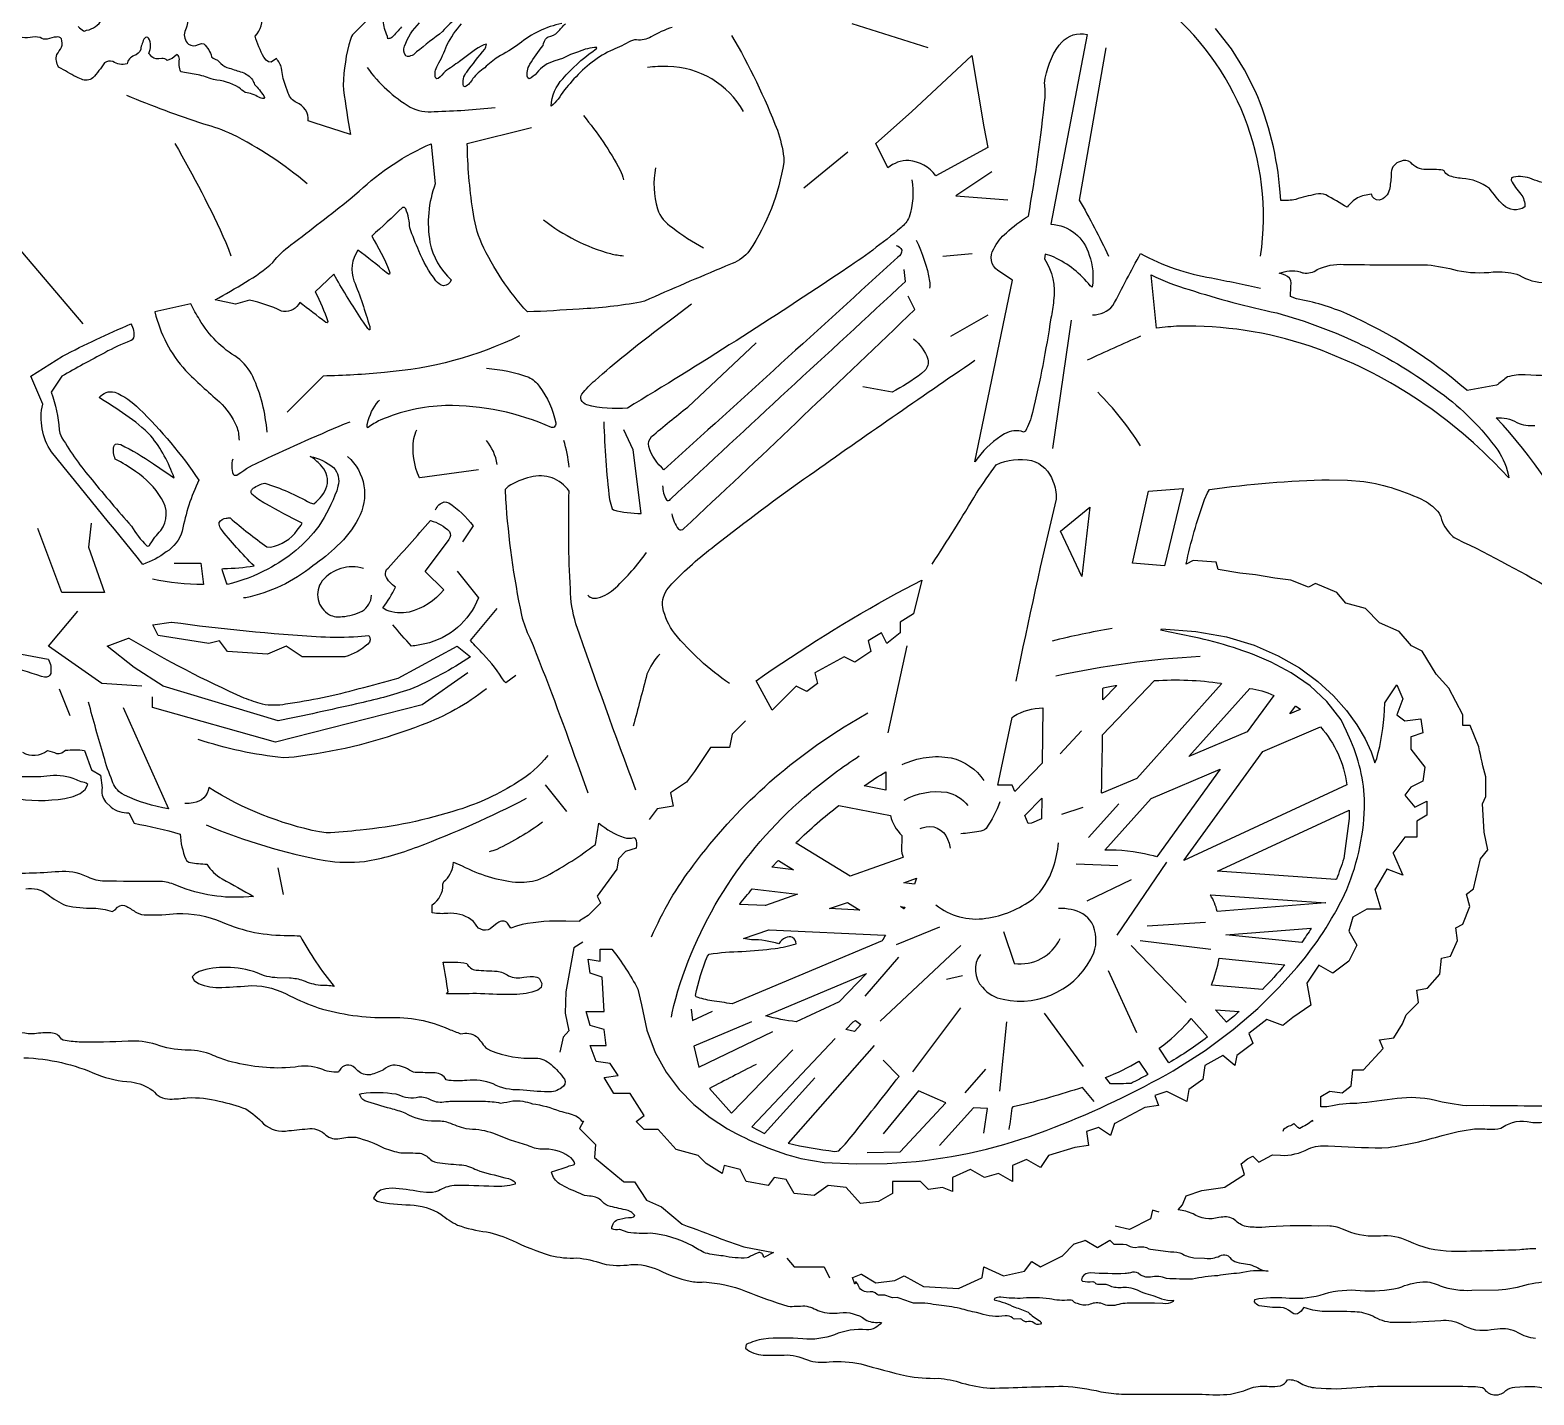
# Model space of a CAD drawing. Extents: x 1.1 to 38.4, y 1.6 to 45.1.
# Drawn here: x 13.57 to 27.7, y 25.58 to 38.4 of the extents above; entities that cross this region are included whole.
import ezdxf

# ---------------------------------------------------------------- set-up
doc = ezdxf.new("R2010")
doc.units = 0
doc.linetypes.add('0', pattern=[0])
doc.layers.add('1', color=7, linetype='0')

msp = doc.modelspace()

# ---------------------------------------------------------------- linework, layer by layer
at = {"layer": '1'}
for p, q in [((21.294113, 38.464428), (22.009232, 38.238598)), ((20.842461, 36.921276), (21.256477, 37.260021)), ((22.150581, 36.279064), (22.426559, 36.30415)), ((22.225845, 35.526394), (22.577095, 35.727093)), ((23.354866, 35.676907), (23.179245, 34.472637)), ((21.635345, 31.802013), (21.815598, 32.617916)), ((13.846016, 32.214596), (13.946373, 31.963696)), ((23.252525, 31.601955), (23.452591, 31.818707)), ((18.412277, 31.311382), (18.612984, 31.060482)), ((23.269203, 31.035122), (23.469269, 31.101788)), ((23.802704, 31.135159), (23.519279, 30.818386)), ((15.953522, 30.282711), (15.903343, 30.533596)), ((23.794357, 30.551617), (23.402573, 30.568295)), ((24.252846, 30.584988), (23.786034, 29.901394)), ((23.919403, 30.418255), (23.502602, 30.218166)), ((22.118835, 29.976452), (21.710365, 29.809734)), ((24.619621, 30.018124), (24.069443, 29.984768)), ((24.002769, 29.851391), (24.669647, 29.768047)), ((21.41861, 29.32626), (21.735367, 29.693035)), ((21.560318, 29.092861), (22.318893, 29.801418)), ((24.436249, 29.267864), (23.919403, 29.801388)), ((23.702667, 29.567989), (23.969421, 28.984463)), ((22.335564, 29.517971), (22.185524, 29.484646)), ((21.868759, 28.617687), (22.318893, 29.217861)), ((23.102478, 29.167858), (23.469269, 28.66769)), ((22.685677, 28.434292), (22.752357, 29.084499)), ((22.360573, 28.417629), (22.552299, 28.642696))]:
    msp.add_line(p, q, dxfattribs=at)
for points in [[(25.136215, 36.279064, 0.266184), (24.202297, 38.642437, 0.051248), (23.665291, 38.99136)], [(16.91732, 38.671246), (16.602959, 38.35667), (16.592949, 38.342648), (16.582085, 38.315258, 0.062466), (16.514427, 37.884594), (16.516548, 37.841625, 0.009973), (16.583725, 37.420467), (16.241951, 37.529766), (16.18663, 37.549053, 0.330505), (16.075096, 37.72073, -0.200232), (15.998512, 37.810345), (15.968887, 37.891338, -0.060538), (15.935266, 38.043442, 0.11976), (15.886375, 38.13409), (15.837578, 38.101757), (15.813095, 38.103313), (15.789948, 38.119564), (15.768387, 38.146969, -0.052741), (15.687225, 38.344921, 0.229784), (15.751816, 38.555737)], [(15.048767, 38.521938, -0.173354), (15.025109, 38.390362, 0.269412), (15.059631, 38.268764, 0.253685), (15.15345, 38.266171), (15.181641, 38.276974), (15.204047, 38.271679, -0.159466), (15.278603, 38.151272), (15.291153, 38.13879, -0.160208), (15.366043, 38.086849, 0.163927), (15.442947, 38.045452, 0.00998), (15.565994, 38.006344, -0.15611), (15.662539, 37.933899, -0.018675), (15.681915, 37.89233, -0.029734), (15.768669, 37.784389), (15.774086, 37.769131), (15.768242, 37.760906, -0.229303), (15.722954, 37.771694, 0.080294), (15.59436, 37.817196, -0.059437), (15.534813, 37.862652, 0.105768), (15.29593, 37.936764), (15.272535, 37.943153, 0.074279), (15.13241, 37.984188, -0.005642), (14.988967, 38.010342, -0.152469), (14.975839, 38.13002, 0.195554), (14.954308, 38.172329), (14.944466, 38.167263, -0.144125), (14.859901, 38.116238, 0.244325), (14.810417, 38.136532), (14.781372, 38.132992, -0.288028), (14.70182, 38.169125), (14.694389, 38.176327), (14.686836, 38.183407, 0.246731), (14.686366, 38.326683, 0.430548), (14.649483, 38.327709, 0.107871), (14.612359, 38.221798, -0.233469), (14.548897, 38.161877, 0.252131), (14.4832, 38.084301, -0.195763), (14.34894, 38.106762, 0.265412), (14.271263, 38.09486, -0.049289), (14.161207, 37.953018, -0.279982), (14.054768, 37.941402), (14.024761, 37.952446, -0.012871), (13.865675, 38.040733), (13.8406, 38.05476, -0.21369), (13.82412, 38.172588, 0.026506), (13.867036, 38.241039, 0.178015), (13.866341, 38.320126, 0.333327), (13.820474, 38.336651, 0.100431), (13.7341, 38.316143, -0.17966), (13.665977, 38.331417, 0.134399), (13.573013, 38.3325, -0.13145), (13.475141, 38.338638, -0.445271)], [(14.022714, 38.43446, 0.001182), (14.073792, 38.394985), (14.084671, 38.393032), (14.10392, 38.400127, 0.226249), (14.246445, 38.500896, -0.041346)], [(17.062485, 38.433544, -0.038097), (16.971003, 38.332233, -0.148149), (16.934967, 38.321239), (16.930077, 38.34103), (16.922325, 38.364971, -0.097708), (16.891365, 38.507126, -0.328745)], [(17.596802, 38.520519, 0.064653), (17.447403, 38.389111), (17.418449, 38.364426, 0.018721), (17.175308, 38.171246, -0.118404), (17.118477, 38.153713), (17.102547, 38.161037, -0.257968), (17.090622, 38.250164, -0.115644), (17.231535, 38.468761, 0.011783)], [(18.568275, 38.464336, 0.122546), (18.16864, 38.272442, -0.032249), (17.967049, 38.148754, 0.034562), (17.844322, 38.048306, 0.067846), (17.7314, 37.946636, -0.155826), (17.65947, 37.868694), (17.646294, 37.876507, -0.254741), (17.676292, 38.007015, -0.015645), (17.844606, 38.223164, 0.082906), (17.862839, 38.270473), (17.837486, 38.263271), (17.810921, 38.251675, 0.037776), (17.608582, 38.107128, -0.005673), (17.472099, 38.014217, -0.062892), (17.406464, 37.94714), (17.395203, 37.942867), (17.384275, 37.949123, -0.236207), (17.402016, 38.069851, 0.031272), (17.488937, 38.260113, -0.063882), (17.626747, 38.46233, 0.197917)], [(19.607224, 38.427044, 0.067365), (19.407417, 38.33749, -0.166999), (19.272171, 38.310345, 0.166316), (19.196304, 38.28767, -0.028518), (19.025345, 38.208233, 0.09891), (18.664597, 37.920971, 0.052539), (18.535042, 37.754238, -0.054309), (18.470121, 37.688686, -0.1889), (18.578491, 37.944897, -0.064527), (18.863487, 38.20335), (18.895584, 38.228725), (18.899406, 38.239834, 0.109636), (18.727036, 38.196484, 0.087575), (18.576797, 38.134396), (18.504715, 38.112362, 0.168179), (18.334099, 37.999493, -0.097337), (18.261894, 37.943157), (18.248291, 37.952572, -0.207012), (18.269157, 38.080746, -0.030809), (18.393036, 38.255901, -0.155486), (18.431007, 38.332546), (18.441147, 38.338497, 0.159425), (18.531799, 38.384686, -0.025161), (18.603531, 38.462475)], [(20.164986, 38.351498, -0.03997), (20.594501, 37.462231, -0.052974), (20.655365, 37.204937), (20.655449, 37.158962, -0.106633), (20.33289, 36.330769, -0.155787), (20.169342, 36.210918), (20.107292, 36.183163, 0.005177), (19.345137, 35.856121), (19.309799, 35.846752, -0.033527), (18.733505, 35.781578, -0.007354), (18.245583, 35.754513, -0.075011), (17.816469, 36.395721, -0.071562), (17.733009, 36.712246, -0.035568), (17.68119, 37.335354), (18.283096, 37.485851)], [(27.855461, 36.95927, -0.075151), (27.664909, 37.010632, 0.160128), (27.492477, 37.014339), (27.489578, 36.992229, 0.067799), (27.583076, 36.86237, -0.169775), (27.618645, 36.741283, -0.356542), (27.41658, 36.75935, -0.042591), (27.287567, 36.914074, 0.152111), (27.02887, 37.008205, -0.071448), (26.902008, 37.035793, -0.14729), (26.859627, 37.079113), (26.849442, 37.086636, 0.04545), (26.690308, 37.091442, -0.208447), (26.546356, 37.157009, 0.298077), (26.450249, 37.168301, 0.337129), (26.364479, 37.065014), (26.363529, 37.033413, -0.01505), (26.347313, 36.905666, -0.290509), (26.24962, 36.804703, -0.36361), (26.177223, 36.859539, 0.080676), (26.04628, 36.827785, 0.077091), (25.949783, 36.737576, 0.00948), (25.750454, 36.854382, 0.137072), (25.654747, 36.860394, 0.017243), (25.466698, 36.811962, -0.063466), (25.32605, 36.801357), (25.318687, 36.879147, 0.085165), (25.084526, 37.831768), (24.984291, 38.030193), (24.861076, 38.225597), (24.712669, 38.415554)], [(12.792267, 38.210949, 0.042577), (12.532613, 37.605671, 0.041394), (12.512756, 37.500149), (12.753212, 37.185726), (14.067673, 35.641582)], [(23.68103, 38.236019), (23.430138, 36.805935, -0.025818), (23.706116, 36.279064)], [(16.739952, 38.050411, 0.100927), (17.144827, 37.677898, 0.142022), (17.370178, 37.637066, 0.017327), (17.944359, 37.674023)], [(20.277893, 37.636379, 0.267603), (19.566669, 38.05883, 0.044068), (19.374588, 38.050411)], [(16.175385, 36.958904, 0.05924), (15.472882, 37.422478, 0.042759), (15.204613, 37.518642, -0.018362), (14.481682, 37.786938)], [(18.772385, 37.598751, -0.050539), (19.117958, 37.086021, -0.042292), (19.148773, 36.996563)], [(14.933334, 37.335293, -0.026286), (15.411916, 36.408222), (15.436923, 36.345142), (15.460258, 36.281429)], [(19.449867, 37.109463, 0.116978), (19.46686, 36.722191, 0.169187), (19.608994, 36.546444, 0.040144), (19.90152, 36.356716)], [(21.858688, 36.996563, -0.120263), (21.832289, 36.644917, -0.127181), (21.757141, 36.547146, -0.0304), (21.211823, 36.141521, -0.01172), (19.186401, 34.851208, -0.08844), (18.80578, 34.881161, -0.166295), (18.749773, 34.928951, -0.2438), (18.758537, 34.981762, -0.052961), (18.881248, 35.111584, -0.020173), (19.468994, 35.588299), (19.628273, 35.709743), (19.788612, 35.829784)], [(18.396011, 36.620159, 0.098348), (19.028109, 36.301926, 0.030978), (19.148773, 36.281429)], [(21.711517, 36.379421, -0.261011), (21.764185, 36.335415, -0.252734), (21.726185, 36.2691, -0.001345), (19.528694, 34.271969, -0.135479), (19.385349, 34.490894, -0.23306), (19.412903, 34.582821, -0.013534), (19.754074, 34.861141), (20.394333, 35.46365)], [(21.899689, 36.429592, -0.067037), (22.026018, 36.044319, -0.058489), (22.025131, 35.977993)], [(23.555588, 35.727093, 0.225917), (23.748472, 35.813778, -0.003887), (24.00795, 36.303707, 0.086647), (24.675076, 36.074696, -0.002084), (25.136217, 35.977993)], [(28.431452, 35.130028, -0.009087), (27.623489, 35.164898, 0.080039), (27.455681, 35.143581), (27.443329, 35.137035, -0.045487), (27.351946, 35.06625, -0.009198), (27.076485, 35.017315), (27.073174, 35.019527, 0.073292), (25.946779, 35.737453, 0.052516), (25.473282, 35.878551), (25.418106, 35.899944, -0.028246), (25.423965, 36.023251, 0.311866), (25.365479, 36.0993), (25.340805, 36.109203), (25.310356, 36.118267, -0.147625), (25.50901, 36.1315, 0.145436), (25.537891, 36.120659, 0.176571), (25.668465, 36.152218, -0.128162), (25.91552, 36.201061, 0.004425), (26.703445, 36.197384, -0.037715), (26.982689, 36.144756, 0.080845), (27.32303, 36.130405, -0.076147), (27.542686, 36.110134), (27.565781, 36.100994, 0.142395), (27.816467, 36.030041, 0.020919)], [(19.516205, 34.12138, 0.120825), (19.551657, 33.989254, 0.460312), (19.59141, 33.995888, -0.001012), (21.799356, 36.040741), (21.786789, 36.153606)], [(19.604012, 33.857937, 0.131447), (19.665697, 33.715015, 0.367058), (19.716911, 33.719952), (19.785538, 33.783321, 0.0024), (21.887138, 35.777264), (21.824417, 35.902721)], [(15.799003, 34.625378, 0.087412), (15.665825, 35.148273, 0.108462), (15.522705, 35.324657, -0.128221), (15.164392, 35.683735, -0.030228), (15.083946, 35.829662), (14.745186, 35.754406, 0.123295), (15.031883, 35.204662, 0.016574), (15.351449, 34.91037, -0.094819), (15.512139, 34.681461, -0.088718), (15.535537, 34.550106)], [(18.170189, 35.528683, -0.093244), (16.903114, 35.18618, -0.021522), (16.325928, 35.152294), (15.987198, 34.813564)], [(21.874596, 35.501293, -0.144916), (22.010063, 35.309971, -0.237881), (21.981216, 35.20306), (21.949867, 35.175137, -0.032141), (21.673882, 34.999508), (21.397903, 35.049694)], [(17.860306, 35.225307, -0.072104), (18.258123, 35.14135, -0.132519), (18.35701, 35.056164, -0.11415), (18.512634, 34.712132, -0.171958), (18.498398, 34.671688), (18.48703, 34.667965), (18.471687, 34.67001, 0.106578), (17.477404, 34.874477, 0.093725), (16.862556, 34.737747, 0.053541), (16.748802, 34.667522), (16.744507, 34.666943, -0.193899), (16.743843, 34.707195, -0.124123), (16.846123, 34.915874), (16.856735, 34.924236)], [(20.143433, 32.264782, -0.070729), (19.62863, 32.736141, -0.105138), (19.517538, 32.976475, -0.219608), (19.572746, 33.164272), (19.603516, 33.200665, -0.038798), (20.004305, 33.556698, -0.013596), (20.898172, 34.222603, -0.004496), (22.451647, 35.300579)], [(15.476822, 34.372265, 0.164814), (15.480821, 34.229286, 0.388879), (15.526161, 34.229214, -0.054273), (15.749926, 34.355846, -0.014442), (16.58075, 34.723522)], [(17.785034, 34.271908), (17.234566, 34.19685), (17.232742, 34.197338, -0.151621), (17.178743, 34.564713, -0.059858), (17.207985, 34.648251)], [(18.964233, 34.723522, 0.024372), (19.017996, 33.993732, 0.048858), (19.043343, 33.904278), (19.055138, 33.894405, 0.05403), (19.315262, 33.859722), (19.240273, 34.459637), (19.152405, 34.648251)], [(28.187271, 33.519695, 0.081431), (27.350433, 34.758358, -0.161943), (27.545296, 34.716457, 0.133838), (27.714272, 34.688457, -0.087943)], [(16.555656, 34.397366, -0.355498), (16.654366, 33.810406, -0.090575), (16.458942, 33.557018, -0.044331), (16.2295, 33.368694, -0.122199), (15.598419, 33.07037), (15.577179, 33.067638)], [(22.049316, 33.385189, 0.009281), (22.467117, 34.051327, -0.0164), (22.652328, 34.319485, -0.156328), (22.983217, 34.358143, -0.248155), (23.184498, 34.164513, -0.113526), (23.213324, 33.996685, 0.007171), (22.835724, 32.285534)], [(19.265305, 31.261189, -0.006076), (18.701923, 32.824738, -0.068824), (18.649376, 33.153713, -0.01976), (18.637794, 34.071667, 0.321928), (18.274363, 34.201805, 0.087816), (18.064842, 34.114361), (18.036003, 34.087719), (18.040375, 33.994469, 0.034536), (18.190226, 32.905254, 0.058466), (18.269386, 32.693554, -0.010921), (18.715569, 31.508038), (18.813705, 31.236111)], [(28.25396, 28.296505, -0.006382), (27.229477, 28.298779), (27.071564, 28.297924, -0.047071), (26.766602, 28.350826, 0.088133), (26.419205, 28.364269, -0.007552), (26.038818, 28.319485, 0.065142), (25.778704, 28.290226, -0.045951), (25.701218, 28.287899, -0.023357), (25.703346, 28.384258), (25.786728, 28.434246), (25.903519, 28.41769), (25.985924, 28.483624), (25.986801, 28.484783), (26.003326, 28.633358), (26.004013, 28.634335), (26.103073, 28.634335), (26.286507, 28.834011), (26.28643, 28.835461), (26.25354, 28.917706), (26.386879, 28.934429), (26.470253, 29.067806), (26.503716, 29.151302), (26.620247, 29.268154), (26.603745, 29.383694), (26.604134, 29.38464), (26.703201, 29.40118), (26.820091, 29.534298), (26.837013, 29.684521), (26.920395, 29.701336), (26.987083, 29.851406), (26.970474, 29.968121), (27.037239, 30.001827), (27.103645, 30.168652), (27.070625, 30.284252), (27.070923, 30.285229), (27.136932, 30.334728), (27.203728, 30.617931), (27.2705, 30.701656), (27.23716, 30.868374), (27.22052, 31.135174), (27.253838, 31.202145), (27.253647, 31.385967, -0.020874), (27.187202, 31.668331), (27.103928, 31.868359), (27.037125, 31.868679), (27.037094, 31.968716), (26.903687, 32.218853), (26.786842, 32.352474), (26.65332, 32.569088), (26.554298, 32.618587), (26.437378, 32.751781), (26.253891, 32.835506), (26.120224, 32.96896), (25.936752, 33.01907), (25.853355, 33.119122), (25.653259, 33.202419), (25.586189, 33.169277), (25.419197, 33.235897), (25.270584, 33.252392), (25.086929, 33.285717), (24.941483, 33.301937), (24.736382, 33.335842), (24.719681, 33.402493), (24.502914, 33.41917), (24.437088, 33.386272), (24.436493, 33.386929, -0.03364), (24.608345, 33.991955), (24.636459, 34.055599), (24.657288, 34.086712, -0.028757), (25.78035, 34.177929), (25.952324, 34.17474), (26.105934, 34.162365, -0.07531), (26.676212, 33.981205, -0.096829), (26.81337, 33.86401), (26.828934, 33.829754, 0.133311), (26.931641, 33.653431, 0.055171), (26.980774, 33.622478, -0.021321), (27.923378, 33.116985)], [(17.383606, 33.89558, -0.234011), (17.463226, 33.969158), (17.484383, 33.968868), (17.508018, 33.961544, -0.083019), (17.734856, 33.745037), (17.634506, 33.594509)], [(18.813705, 33.092709, 0.292862), (18.908791, 33.068951, 0.123289), (19.074074, 33.164242, 0.050281), (19.365662, 33.494152)], [(14.92485, 33.393795), (15.173737, 33.393795), (15.175804, 33.393383), (15.20079, 33.193493), (15.198601, 33.193096, -0.054468), (14.724144, 33.243252)], [(16.7062, 33.343609, 0.302572), (16.316994, 33.22739, 0.455013), (16.385353, 32.910229, 0.154401), (16.505478, 32.891994, 0.09399), (16.692986, 32.943539, 0.233384), (16.781471, 33.092709)], [(17.584328, 33.318508), (17.785034, 33.067638, -0.252198), (17.282215, 32.636856, -0.038091), (17.157806, 32.616009, -0.031543), (16.982178, 32.816738)], [(18.136284, 32.340038), (18.043274, 32.27029), (18.026779, 32.284664, 0.057839), (17.831619, 32.536976, 0.0085), (17.710243, 32.666744), (17.960663, 32.967266)], [(19.491112, 32.540752, 0.10705), (19.368757, 32.351177, -0.001735), (19.240227, 31.863338)], [(14.448158, 32.038967), (14.874336, 31.086346), (14.873329, 31.085827, -0.066927), (14.459071, 31.213886), (14.438123, 31.226868, -0.189294), (14.344543, 31.348822, -0.03328), (14.265244, 31.579723, -0.009346), (14.121995, 32.089138)], [(17.860306, 32.214596, -0.080732), (17.248636, 31.873058, -0.057689), (16.196632, 31.593578), (16.053001, 31.572155), (15.952728, 31.565075, -0.051139), (15.150658, 31.737896)], [(19.412224, 29.883022, -0.062485), (19.806713, 30.557123, -0.0984), (21.276213, 31.888113), (21.360718, 31.938858), (21.446075, 31.988155)], [(13.500404, 31.617962, 0.310667), (13.735474, 31.63522, -0.030669), (13.821297, 31.607357, 0.16853), (13.869667, 31.61314), (13.905426, 31.636639, -0.077539), (14.083244, 31.634426), (14.1493, 31.452816), (14.150253, 31.451534), (14.232758, 31.40202), (14.249634, 31.285305, 0.22325), (14.281876, 31.152966), (14.33271, 31.102077, 0.173115), (14.500488, 31.050304), (14.550079, 30.951687, -0.018921), (14.98333, 30.850033, 0.083186), (15.034621, 30.61364, 0.219387), (15.078728, 30.58218, 0.044711), (15.233154, 30.568264, 0.129846), (15.377632, 30.429256, -0.005473), (15.673172, 30.262691), (15.657402, 30.262829), (15.626709, 30.261639), (15.579152, 30.257351, -0.117737), (14.919655, 30.378933, 0.091555), (14.781546, 30.404264, -0.002554), (14.251968, 30.406857, -0.088871), (14.101357, 30.452251, 0.125794), (13.840866, 30.496319, -0.031494), (13.288206, 30.483162, -0.062027)], [(18.437363, 31.587353, -0.093114), (18.154007, 31.337698, -0.069052), (17.591383, 31.076406, -0.054301), (16.674812, 30.886522, -0.013291), (16.35495, 30.859768), (16.29129, 30.869625, -0.089435), (15.251022, 31.286282, -0.356575), (15.105821, 31.143673, -0.056296), (15.025215, 31.135754)], [(19.60041, 29.130276), (19.607437, 29.169811), (19.622391, 29.238003), (19.639099, 29.305782, -0.151205), (20.907339, 31.244421, -0.032135), (21.364906, 31.583279)], [(21.768723, 31.501919, -0.159891), (22.227398, 31.565071, -0.1911), (22.535629, 31.351879)], [(13.405754, 31.188824, 0.084535), (13.898582, 31.184277), (13.977753, 31.203823), (14.043427, 31.231701), (14.090874, 31.268871), (14.115334, 31.316296), (14.099464, 31.329327, -0.07036), (13.977798, 31.371716, 0.120342), (13.729424, 31.39259, -0.018846), (13.617691, 31.386639), (12.833694, 31.386745, -0.079359)], [(21.785385, 31.168484, -0.165074), (22.186523, 31.242325, -0.173761), (22.38559, 31.118481)], [(15.225929, 30.93504, 0.051504), (16.344677, 30.600443, 0.063657), (16.714912, 30.592175, 0.051014), (17.215355, 30.730984, 0.030215), (18.236649, 31.18594)], [(22.685677, 31.151821, -0.057602), (22.557419, 30.902447, -0.191672), (22.48938, 30.874371, -0.015663), (22.318893, 30.851711)], [(18.387184, 30.960125, -0.047029), (17.957644, 30.706026, -0.040938), (17.885399, 30.684139)], [(21.935432, 30.901745), (21.956993, 30.908993, -0.413372), (22.194275, 30.803249), (22.208221, 30.764477), (22.218864, 30.718349)], [(22.08548, 30.184856, 0.209854), (22.553322, 30.058468, 0.125518), (22.998947, 30.240826, 0.130758), (23.186834, 30.533289, 0.069418), (23.235855, 30.768353)], [(13.530716, 30.335918, -0.212634), (13.737602, 30.282879, 0.065433), (13.910156, 30.17915, 0.054172), (14.168152, 30.153713, -0.071444), (14.343292, 30.122738), (14.373032, 30.137157), (14.394897, 30.163143, -0.362139), (14.480759, 30.169842, -0.017352), (14.571091, 30.112103, 0.135153), (14.67158, 30.09185, 0.041003), (14.951592, 30.102953, -0.11086), (15.376213, 30.023098, 0.109247), (16.001722, 29.898382, -0.006126), (16.109612, 29.893536, 0.044305), (16.429138, 29.417095, 0.067324), (16.299896, 29.427197, -0.077976), (16.141472, 29.471798, 0.070424), (16.010223, 29.495953), (15.895638, 29.499172, -0.09549), (15.705162, 29.545254, 0.095191), (15.418323, 29.59721, 0.095121), (15.161797, 29.557461), (15.123909, 29.53587), (15.094131, 29.508327), (15.114143, 29.473965), (15.154533, 29.447155, 0.113775), (15.375496, 29.409679, 0.01074), (15.656097, 29.425976, -0.132005), (16.013615, 29.328543, 0.02212), (16.280998, 29.216763, 0.07437), (16.938438, 29.125332, -0.120632), (17.506861, 29.017447, 0.000605), (17.618385, 28.973431, -0.20858), (17.76841, 28.948528, -0.00126), (17.852242, 28.845242), (17.870308, 28.83276), (17.897957, 28.81773, 0.107358), (18.32234, 28.744768, -0.185488), (18.467529, 28.685543, -0.068977), (18.593552, 28.5469, -0.392059), (18.567558, 28.46699, -0.180554), (18.438721, 28.428005, -0.02193), (18.172745, 28.447613, -0.138638), (17.924446, 28.501965, 0.131009), (17.677116, 28.535351, -0.041953), (17.50808, 28.535748), (17.482071, 28.54237, 0.28276), (17.379715, 28.605465, 0.008252), (17.190588, 28.609238, -0.120653), (17.137917, 28.63316, 0.138448), (16.98148, 28.678654, 0.167445), (16.894226, 28.635937, -0.062957), (16.770506, 28.589432), (16.753267, 28.588461, -0.225744), (16.640368, 28.637253), (16.625755, 28.651659, 0.520623), (16.47987, 28.630011), (16.474255, 28.621714), (16.469025, 28.613171, -0.137819), (16.303755, 28.64571, 0.131321), (16.062477, 28.661175), (16.017662, 28.656319), (15.972689, 28.653265, -0.085118), (15.403661, 28.727894, -0.028552), (15.256981, 28.786221, 0.08717), (15.029243, 28.820522, -0.081602), (14.757408, 28.873058, 0.089442), (14.49337, 28.90353, -0.013757), (14.033, 28.89543, -0.030806), (13.88369, 28.913692), (13.866959, 28.924191, 0.265564), (13.768692, 28.981319, 0.059962), (13.614098, 28.972637, -0.119863), (13.376784, 29.022377, 0.109454)], [(22.502289, 29.718044, 0.367149), (22.521864, 29.410179, 0.182966), (22.716608, 29.298397, 0.360238), (23.56929, 29.734722, 0.206403), (23.549091, 30.016457, 0.216254), (23.356329, 30.139618, 0.056109), (23.235855, 30.151485)], [(22.719009, 29.934765), (22.818741, 29.635586), (22.819962, 29.634533, 0.327956), (23.252525, 29.868069)], [(21.505486, 28.86282), (20.695541, 27.946667, 0.02909), (21.132963, 27.869339), (21.152666, 27.870659), (21.172104, 27.874142, 0.027375), (21.324373, 28.050243, 0.004109), (21.738297, 28.572659), (21.590256, 28.727184)], [(13.514283, 28.748989, -0.094726), (14.20372, 28.59045, 0.077015), (14.521983, 28.521339, -0.111526), (14.725372, 28.441631, 0.231546), (14.885712, 28.35964, 0.028677), (15.04946, 28.37298, -0.075686), (15.349923, 28.340727, -0.032068), (15.599075, 28.268185, -0.067873), (15.765247, 28.128958, 0.231628), (16.002974, 28.063587, 0.000545), (16.202656, 28.084068, -0.22212), (16.351221, 28.020525, 0.21522), (16.483154, 27.990353, -0.063024), (16.634109, 28.002102, -0.051343), (16.901148, 27.899967, 0.055197), (17.056023, 27.856045, -0.018218), (17.238413, 27.851208, -0.163637), (17.330513, 27.795986, 0.164963), (17.422592, 27.759838, 0.01227), (17.629646, 27.741756, -0.09316), (17.769257, 27.694576), (17.798866, 27.682018, 0.00482), (18.067743, 27.613544, -0.095739), (18.131218, 27.576473), (18.131767, 27.559795, -0.078279), (17.928749, 27.539333, 0.011879), (17.556662, 27.548056, 0.110871), (17.408798, 27.497982, -0.134063), (17.297356, 27.48315), (17.237495, 27.489742, 0.032191), (16.975021, 27.52261), (16.916626, 27.518322), (16.86631, 27.503353), (16.82666, 27.474911), (16.800278, 27.430126), (16.833214, 27.400173, 0.056597), (17.143663, 27.367628, -0.119792), (17.433022, 27.278225, 0.045818), (17.589561, 27.17651, 0.055451), (17.860338, 27.112785, -0.062895), (18.104401, 27.031414, 0.033502), (18.459148, 26.892149, 0.075987), (18.709831, 26.867687, -0.0624), (18.952713, 26.814434, 0.097094), (19.216509, 26.805994, -0.122919), (19.47879, 26.754665, 0.05595), (19.773924, 26.6488, 0.054958), (19.903656, 26.642056, -0.07673), (20.294914, 26.556225, 0.01465), (20.694382, 26.413296, 0.02354), (20.853195, 26.418087, -0.080728), (20.99231, 26.36665, 0.110443), (21.180252, 26.352306, -0.196334), (21.420408, 26.28928, 0.163964), (21.551552, 26.264019), (21.573784, 26.262615, -0.262395), (21.43335, 26.193768, 0.127011), (21.130928, 26.14526, -0.106235), (20.834251, 26.106625, 0.049183), (20.46422, 26.105921, 0.075463), (20.302673, 26.053738), (20.296356, 26.018764, 0.177175), (20.462746, 25.955959, 0.026357), (20.687239, 25.956743, -0.070891), (20.797905, 25.937908), (20.87674, 25.909496, 0.118773), (21.082582, 25.893415, -0.057002), (21.378641, 25.872663, 0.008613), (21.807217, 25.759594, 0.048721), (22.105398, 25.737091, -0.065705), (22.329042, 25.692492, 0.044939), (22.595901, 25.643299, -0.002542), (23.281792, 25.663601, -0.045084), (23.634804, 25.611416, 0.038912), (23.828953, 25.588789, -0.002258), (24.586662, 25.587551, 0.038977), (24.852142, 25.587933, 0.044073), (25.049911, 25.646465, -0.112565), (25.21772, 25.661325, 0.060155), (25.32184, 25.665356, 0.201703), (25.388275, 25.72398, -0.183299), (25.515823, 25.688396, 0.105639), (25.656578, 25.647579, 0.050818), (26.040314, 25.651531, -0.025826), (26.351933, 25.663544, -0.002356), (27.133865, 25.661224, -0.02605), (27.220612, 25.649471), (27.235474, 25.641521), (27.244019, 25.628071, 0.444801), (27.442085, 25.62254, -0.162448), (27.524851, 25.652605, -0.115251), (27.899437, 25.621716, 0.088234)], [(20.394331, 28.685345, 0.00673), (19.956648, 28.459332), (20.163956, 28.227337), (20.166901, 28.229839), (20.740692, 28.823681)], [(23.573372, 28.336407), (23.463394, 28.469692), (23.461647, 28.470318, -0.020746), (22.840477, 28.292675), (22.806389, 28.287563), (22.79734, 28.276287, -0.020566), (22.769455, 28.074856)], [(27.723717, 26.952877, 0.035354), (27.571686, 26.943615, -0.005359), (27.000763, 26.928036), (26.930679, 26.929852, -0.112135), (26.526924, 27.0247, 0.125918), (26.26133, 27.07394), (26.230896, 27.07391, -0.135472), (25.906761, 27.139065, 0.097086), (25.768242, 27.168301), (25.681198, 27.167843, 0.02676), (25.148767, 27.155174, -0.035712), (24.999603, 27.162273, -0.141908), (24.892128, 27.226864, 0.206064), (24.765228, 27.249371), (24.743477, 27.246624, -0.201855), (24.50087, 27.281151, 0.08065), (24.36187, 27.319363), (24.402931, 27.36729), (24.436447, 27.450695), (24.584717, 27.500103), (24.801506, 27.533733), (24.804008, 27.534603), (24.985649, 27.650173), (24.98616, 27.651516), (24.953178, 27.750515), (25.012711, 27.800411, -0.027625), (25.06353, 27.82333), (25.119812, 27.767376), (25.241341, 27.834881), (25.24691, 27.835796), (25.32357, 27.83218, 0.140237), (25.585346, 27.893393, -0.116599), (25.769753, 27.920483, 0.014093), (26.275169, 27.902752), (26.336449, 27.90649, 0.041603), (26.84182, 28.019341, -0.028414), (27.145638, 28.080578, 0.002433), (27.33847, 28.078396), (27.366333, 28.081783), (27.393906, 28.087017), (27.409843, 28.095501, -0.217539), (27.675789, 28.143887, 0.137477), (27.820412, 28.154842, 0.142208)], [(25.626953, 28.149334), (25.62825, 28.158978), (25.625999, 28.158337, -0.030649), (25.505243, 28.084017), (25.50238, 28.082561, -0.097734), (25.449303, 28.131161, -0.160717), (25.402706, 28.104721, 0.088915), (25.352432, 28.073681), (25.344711, 28.055248)], [(27.71792, 26.11031, -0.109829), (27.556198, 26.165325, 0.162764), (27.36097, 26.198757), (27.332237, 26.196148), (27.303596, 26.192654, -0.19427), (27.025223, 26.242702, 0.146184), (26.829559, 26.276958, -0.01887), (26.37957, 26.260494, -0.127084), (26.189201, 26.322018, 0.097445), (26.022125, 26.360989, 0.015016), (25.71603, 26.365065, -0.075549), (25.541679, 26.402691, -0.115723), (25.484283, 26.342175, -0.263322), (25.419586, 26.361965, 0.179536), (25.32312, 26.402477, -0.053908), (25.123304, 26.418507, -0.163776), (25.078911, 26.455578), (25.080742, 26.477139), (25.119881, 26.48695, -0.05938), (25.408073, 26.490429, 0.093315), (25.73732, 26.531048, -0.096483), (26.071411, 26.563274, 0.075725), (26.434311, 26.58688, -0.076335), (26.661669, 26.644289, -0.128722), (26.824471, 26.604671, 0.094496), (27.119774, 26.564251), (27.370102, 26.567562, 0.055164), (27.654037, 26.620953, -0.068251), (28.181099, 26.653652, 0.013562)]]:
    msp.add_lwpolyline(points, format="xyb", dxfattribs=at)
for points in [[(22.746712, 36.498302, -0.047385), (22.953438, 36.655407, 0.021354), (23.109907, 37.768444, 0.045211), (23.10614, 37.9044, -0.128291), (23.241547, 38.259197), (23.266647, 38.287151, -0.279672), (23.505157, 38.36018), (23.166, 36.579586, -0.316033), (23.526077, 36.289276, -0.12091), (23.553932, 35.988628), (23.535858, 35.999874, 0.111949), (23.194836, 36.270058, 0.041651), (23.11203, 36.296246), (23.104027, 36.254238, -0.18091), (23.190825, 35.859276, -0.034004), (23.165161, 35.697292, -0.020439), (22.993284, 34.810207, -0.052555), (22.926941, 34.633801), (22.90799, 34.626431, 0.225605), (22.730278, 34.607967, 0.104439), (22.48172, 34.386501), (22.451653, 34.347195), (22.802895, 36.053265), (22.666046, 36.144482, -0.402465), (22.628181, 36.346123, -0.100206)], [(21.519943, 37.335293), (21.854881, 37.632992), (22.423248, 38.163326), (22.534897, 37.493465), (22.573799, 37.297649), (22.084511, 37.034191, 0.215767), (21.828766, 37.176956, 0.171597), (21.632858, 37.109463)], [(15.597969, 36.034222, 0.049456), (15.854523, 36.219906, -0.074084), (16.023323, 36.383739, 0.00535), (16.57972, 36.81625), (16.664146, 36.887569, -0.086113), (17.342186, 37.33485), (17.365601, 37.080074), (17.379776, 36.959011, 0.131371), (17.329573, 36.408192, 0.156372), (17.530226, 36.05534, -0.327275), (17.456467, 36.000378, -0.174472), (17.386147, 36.047039, -0.070378), (17.226456, 36.328548, -0.021074), (17.14077, 36.543102, 0.080739), (17.102573, 36.722416, 0.401489), (17.071541, 36.734386, -0.004236), (16.78347, 36.465939, -0.036955), (16.948044, 36.140423), (16.951958, 36.120953), (16.949257, 36.110531), (16.938858, 36.110836), (16.919647, 36.123562, 0.021218), (16.651405, 36.333904, 0.238049), (16.616104, 36.046612, -0.024639), (16.763649, 35.616848), (16.76635, 35.597927), (16.764954, 35.587688), (16.758926, 35.587337), (16.747734, 35.598095), (16.704054, 35.659275, -0.017108), (16.454771, 36.059273), (16.425222, 36.107918), (16.250778, 35.942471, -0.049203), (16.369087, 35.665386), (16.36853, 35.654232), (16.363052, 35.650677), (16.351938, 35.655987, -0.0008), (16.105698, 35.84454, -0.301547), (15.954567, 35.757473), (15.933685, 35.763042, 0.059668), (15.635635, 35.863934), (15.504143, 35.826366), (15.310829, 35.867184), (15.310341, 35.867748, 0.013235)], [(26.824234, 34.997555, -0.079044), (27.365028, 34.455868, -0.098991), (27.469521, 34.196651), (27.324425, 34.345211, 0.114655), (25.592958, 35.435345, 0.085482), (24.371813, 35.620842, 0.024678), (24.158012, 35.601696), (24.107574, 36.1031, 0.048011), (24.464777, 35.964176, 0.024985), (25.287659, 35.745312, -0.093723)], [(14.63224, 33.383327, -0.000006), (13.77366, 34.439724, -0.20839), (13.691292, 34.888821), (13.578377, 35.152294), (13.876472, 35.338604, -0.020768), (14.519326, 35.641582, -0.198401), (14.543588, 35.511559, -0.190043), (14.514229, 35.481777, 0.040124), (14.274598, 35.371868, 0.0076), (13.871101, 35.150051), (13.770744, 34.999508, -0.077412), (13.846016, 34.648251), (13.852776, 34.615719), (13.871941, 34.572308, 0.04231), (14.154877, 34.176876, 0.010661), (14.524933, 33.74255, 0.07553), (14.668554, 33.558437, 0.529419), (14.699051, 33.569408, -0.061474), (14.800921, 33.699917, 0.322126), (14.806386, 34.003239, 0.114079), (14.562898, 34.254601, 0.036594), (14.372894, 34.372265, -0.136747), (14.357937, 34.49144, -0.407455), (14.403915, 34.513592), (14.423882, 34.508221, -0.039409), (14.730556, 34.326839, -0.006703), (14.92485, 34.196651, 0.088226), (14.707687, 34.589611, 0.05538), (14.470581, 34.785595, 0.017918), (14.222351, 34.949337, -0.299548), (14.368767, 35.001751, -0.09507), (14.597878, 34.845043, -0.049693), (15.159164, 34.173717, 0.065945), (15.002015, 33.696518, -0.178692), (14.851584, 33.499706, -0.073981)], [(15.786857, 33.952129, -0.056473), (15.656421, 34.041538, -0.436927), (15.669884, 34.097836, -0.097796), (15.777512, 34.146374, -0.051946), (16.205467, 33.961025), (16.23922, 33.953365), (16.261522, 33.9716, 0.176854), (16.366268, 34.142384, 0.237155), (16.301176, 34.317066, 0.073267), (16.204651, 34.397228, -0.12234), (16.423481, 34.291958, -0.263985), (16.465385, 34.117886), (16.454361, 34.075222, -0.055988), (16.286095, 33.743038, -0.114854), (15.805449, 33.339329, -0.060305), (15.426689, 33.193096, -0.03921), (15.376602, 33.341045), (15.390213, 33.34367, 0.034256), (15.677521, 33.36874, -0.03375), (15.360515, 33.722706, -0.151761), (15.349875, 33.776089, -0.281511), (15.414682, 33.81649, -0.046373), (15.451866, 33.820202, 0.025802), (15.798378, 33.547421), (15.832962, 33.546017, 0.197334), (16.082811, 33.703171, 0.043885), (16.128471, 33.770473, -0.012552)], [(17.28405, 33.317715), (17.458878, 33.142895, -0.161141), (17.134615, 32.935307, -0.137543), (16.919838, 32.951702), (16.888397, 32.976116, 0.037952), (17.007256, 33.167965, -0.148278), (16.913244, 33.277534, -0.301822), (16.936714, 33.348385, 0.00406), (17.335159, 33.794674, -0.133058), (17.51256, 33.692589, -0.327257), (17.506821, 33.616619), (17.28363, 33.319027)], [(21.718834, 33.112011), (21.95211, 33.235836), (21.874588, 32.917095), (21.749153, 32.841793), (21.749062, 32.74139), (21.623627, 32.641232), (21.57328, 32.741299), (21.448158, 32.66589), (21.473007, 32.566479), (21.472572, 32.565441), (21.323402, 32.466), (21.322121, 32.465725), (21.222672, 32.515453), (20.94709, 32.365582), (20.946487, 32.364361), (20.971329, 32.26498), (20.871155, 32.189587), (20.770744, 32.239651), (20.544937, 32.013958), (20.394348, 32.289837, -0.028258)], [(14.902473, 32.841442, 0.020366), (16.305904, 32.703175, 0.021093), (16.653496, 32.70451), (16.756378, 32.716381, -0.398467), (16.74633, 32.634701, -0.114345), (16.531136, 32.51585), (16.128975, 32.515774), (15.978622, 32.615993), (15.803497, 32.540981), (15.426605, 32.565899), (15.35141, 32.666149), (15.251442, 32.641216), (14.774323, 32.716396), (14.724197, 32.816631), (14.898758, 32.841686)], [(13.745872, 32.490063, -0.146982), (13.766479, 32.35783, -0.372055), (13.709053, 32.324795), (13.680641, 32.329052, 0.057443), (12.963768, 32.493679), (12.929054, 32.494442), (12.901787, 32.492382, -0.098345), (12.685775, 32.494751, -0.019211), (12.566414, 32.515697, -0.205644), (12.471221, 32.6647, -0.230263), (12.517853, 32.766567), (12.76722, 32.766445), (12.817337, 32.666225), (13.741928, 32.491283)], [(16.639626, 32.072659, -0.006901), (15.903343, 31.913525), (14.823723, 32.24017), (14.549881, 32.41444), (14.297699, 32.615948), (14.497772, 32.691082), (14.499634, 32.690533, 0.029613), (15.58164, 32.12999, 0.026011), (15.754547, 32.072369, 0.089487), (15.973572, 32.07188, 0.030851), (16.663519, 32.215576, 0.007443), (17.031158, 32.314602), (17.584366, 32.615978), (17.709732, 32.515682, -0.049502), (17.141342, 32.208248, -0.027071)], [(24.510986, 32.698559), (24.266861, 32.748257), (24.199532, 32.764858), (24.204987, 32.777615), (24.526947, 32.754116), (24.816261, 32.701229), (25.074272, 32.623318), (25.302345, 32.524715), (25.501808, 32.409847), (25.674019, 32.283062), (25.820335, 32.148724), (25.942085, 32.011181), (26.040627, 31.874813), (26.117325, 31.743999), (26.173508, 31.623089), (26.210251, 31.517406), (26.227814, 31.559856, 0.053948), (26.301048, 32.013977), (26.304337, 32.081844), (26.417183, 32.251186), (26.473625, 32.119656), (26.41732, 31.96925), (26.49231, 31.912701), (26.642494, 31.931316), (26.643135, 31.930492), (26.661751, 31.800289), (26.66124, 31.79945), (26.549644, 31.762249), (26.548943, 31.761578), (26.548943, 31.650005), (26.549316, 31.648663), (26.680611, 31.479549), (26.661713, 31.348019), (26.548912, 31.291592), (26.492516, 31.216335), (26.586563, 31.103466), (26.699455, 31.159908), (26.699463, 31.028225), (26.605453, 30.971813), (26.605392, 30.821423), (26.492729, 30.821224), (26.379944, 30.671139), (26.380295, 30.669155), (26.473274, 30.464611), (26.472809, 30.464046), (26.323997, 30.519848), (26.322655, 30.519329), (26.21106, 30.333355), (26.210426, 30.331417), (26.266403, 30.143841), (26.134811, 30.143734), (26.00325, 30.068462), (25.965668, 29.936855), (26.040894, 29.805141), (25.965637, 29.654629), (25.81514, 29.541759), (25.683472, 29.616955), (25.570625, 29.447826), (25.60807, 29.241039), (25.439255, 29.128078), (25.34507, 29.052807), (25.343758, 29.052898), (25.194962, 29.108669), (25.193352, 29.108318), (25.024971, 28.97694), (25.062164, 28.883953), (25.062096, 28.882885), (24.911911, 28.770123), (24.893013, 28.676281), (24.780159, 28.770245), (24.610878, 28.676174), (24.592072, 28.544476), (24.460373, 28.45042), (24.441551, 28.337551), (24.25354, 28.431515), (24.140656, 28.394009), (24.178024, 28.300106), (24.046852, 28.281109), (23.765472, 28.131222), (23.763962, 28.129925), (23.726768, 28.018322), (23.726089, 28.017941), (23.613304, 28.092785), (23.500778, 28.055019), (23.519409, 27.92355), (23.389633, 27.904995), (23.143219, 27.829464), (23.067963, 27.716595), (22.936272, 27.791836), (22.804581, 27.735394), (22.80455, 27.584957), (22.673004, 27.66003), (22.541397, 27.622555), (22.409813, 27.697536), (22.40815, 27.697216), (22.240784, 27.622799), (22.240059, 27.621716), (22.240067, 27.491528), (22.239655, 27.490948), (22.145554, 27.528378), (22.014107, 27.509777), (21.938637, 27.584866), (21.675591, 27.584774), (21.675545, 27.47192), (21.543854, 27.396709), (21.374527, 27.377895), (21.242828, 27.528408), (21.073547, 27.547237), (20.941887, 27.453243), (20.753914, 27.471935), (20.678528, 27.603329), (20.565849, 27.622402), (20.565063, 27.62199), (20.50927, 27.547619), (20.507942, 27.547451), (20.303337, 27.584621), (20.301788, 27.585293), (20.245155, 27.697872), (20.094994, 27.735241), (20.076065, 27.660213), (19.925652, 27.754253), (19.850403, 27.829479), (19.643448, 27.885921), (19.474113, 28.074078), (19.34243, 28.074093), (19.267181, 28.149273), (19.342293, 28.205715), (19.210968, 28.412319), (19.209328, 28.412777), (19.060638, 28.412777), (19.059479, 28.413876), (18.966484, 28.562649), (18.96682, 28.563412), (19.097023, 28.581997), (19.09745, 28.582577), (19.022102, 28.695065), (18.890678, 28.714138), (18.834557, 28.864346), (18.984879, 28.864468), (18.966026, 29.014919), (18.834358, 29.052532), (18.79673, 29.184231), (18.966042, 29.184231), (18.947266, 29.503948), (18.83448, 29.541698), (18.815575, 29.673214), (18.928139, 29.654675), (18.928444, 29.767101), (18.929161, 29.767529), (19.040756, 29.767529), (19.041893, 29.766857, -0.044709), (19.283524, 29.392879), (19.317535, 29.244762), (19.368759, 29.008572), (19.446983, 28.798595), (19.548897, 28.613064), (19.67115, 28.450283), (19.810402, 28.308514), (19.96331, 28.186001), (20.126549, 28.081036, 0.061703), (20.815903, 27.801815), (21.035034, 27.764202), (21.338394, 27.751507), (21.625839, 27.755596), (21.898781, 27.775112, 0.06991), (23.19993, 28.096781, 0.036982), (24.315033, 28.626293), (24.613541, 28.817211), (24.877419, 29.013348), (25.108444, 29.2113), (25.308434, 29.407543), (25.479187, 29.598629, 0.06327), (25.924131, 30.281479, 0.097231), (26.112967, 31.096413, 0.105765), (25.984444, 31.725491), (25.944626, 31.817364), (25.892174, 31.92181), (25.759636, 32.095104), (25.601242, 32.241756), (25.42421, 32.364162), (25.23571, 32.464809, 0.055867)], [(24.769455, 32.260174), (23.973541, 31.372066), (23.643036, 31.232571), (23.641394, 31.237026, 0.001307), (23.65074, 31.782742), (24.138832, 32.291164, -0.053479), (24.766396, 32.265911)], [(23.78373, 32.246243), (23.652458, 32.109509), (23.652657, 32.214275), (23.657822, 32.224087, -0.022483)], [(25.259071, 32.152889), (25.010567, 31.809719), (24.462349, 31.57835), (24.460907, 31.578609), (25.033783, 32.217815, -0.07465)], [(23.083771, 31.517101), (22.827309, 31.250011), (22.802391, 31.310192), (22.6651, 31.310223), (22.801796, 31.945232), (22.81678, 31.957516, -0.131161), (23.089958, 32.034451)], [(25.156006, 31.626812), (25.700111, 31.856441, -0.145599), (25.947517, 31.312542), (24.413765, 30.601818)], [(21.613869, 31.260845), (21.411316, 31.301388, -0.020148), (21.61425, 31.435116), (21.614487, 31.262829)], [(24.096176, 30.652935, 0.061911), (23.672699, 30.699184), (24.107513, 31.184322), (24.755814, 31.457912), (24.160362, 30.635632), (24.128166, 30.644726)], [(21.775261, 30.628033), (21.278519, 30.45509), (20.770584, 30.762798), (20.775726, 30.774014, -0.026497), (21.173225, 31.119488), (21.657677, 31.022579, 0.134855), (21.764549, 30.835064, -0.034833), (21.759781, 30.713284, 0.104635), (21.778152, 30.631618)], [(18.608093, 30.031475, 0.058548), (18.196938, 30.00021), (18.14241, 29.984936), (18.089424, 29.965664), (18.065147, 30.002728, 0.414305), (17.978577, 30.023266), (17.957977, 30.008953), (17.915787, 29.974468, -0.522825), (17.757881, 30.003689, 0.113227), (17.71553, 30.047451, 0.178271), (17.496704, 30.104214, -0.06579), (17.355247, 30.109129), (17.350655, 30.110821), (17.350655, 30.184368), (17.351288, 30.185207, 0.26059), (17.452263, 30.377605), (17.459251, 30.405514), (17.479012, 30.419109, 0.171228), (17.550903, 30.584896), (17.632874, 30.55209, 0.095271), (18.134745, 30.398012, 0.080302), (18.343979, 30.42001), (18.428192, 30.457439, 0.036686), (18.884483, 30.75169), (18.917824, 30.951733, 0.092901), (19.15361, 30.816719, 0.128881), (19.247093, 30.816692), (19.258209, 30.809963, -0.188719), (19.267944, 30.718395), (19.168121, 30.68507), (19.101456, 30.618526), (19.084625, 30.51881), (18.901299, 30.267879), (18.934143, 30.20219), (18.934135, 30.201199), (18.81765, 30.084698), (18.734421, 30.034786), (18.735535, 30.029278)], [(25.840828, 30.424282), (24.7295, 30.500057), (25.961159, 31.070827), (25.96846, 31.073299), (25.968719, 30.996914), (25.916946, 30.619137, -0.020263), (25.848259, 30.425976)], [(20.240746, 30.192654, -0.007576), (20.358582, 30.334133), (20.785225, 30.283642), (20.484276, 30.178646), (20.481613, 30.178188), (20.240929, 30.18951)], [(25.747025, 30.202541), (24.727676, 30.123257, 0.087499), (24.665253, 30.276333), (24.668648, 30.278606), (25.74826, 30.204906)], [(25.523544, 29.832424), (24.80928, 29.903851), (25.612503, 29.966091, -0.012678)], [(20.573296, 29.775753, 0.040259), (20.771896, 29.819057, 0.592127), (20.671928, 29.875225, 0.154411), (20.607849, 29.817928, 0.076026), (20.353249, 29.857218, -0.022251), (20.277039, 29.86816), (20.514717, 29.950893), (20.517647, 29.951138), (21.603714, 29.899975), (21.611038, 29.898968, 0.014054), (21.578094, 29.846371), (20.168861, 29.253841, 0.015723), (19.978409, 29.282772, -0.021527), (19.830986, 29.319668), (19.825806, 29.332516, -0.048018), (19.937233, 29.702892), (19.9543, 29.72163, -0.02994), (20.262331, 29.747629, 0.016501)], [(25.152328, 29.39024), (24.673515, 29.428829, 0.050379), (24.747101, 29.683865), (25.362961, 29.62225, -0.02476)], [(18.07515, 29.342739, -0.014403), (17.767521, 29.351061, -0.000487), (17.485558, 29.347902), (17.500702, 29.367886, 0.012493), (17.453247, 29.645123, -0.060846), (17.675522, 29.635311, 0.270329), (17.763367, 29.572659, 0.027414), (17.9606, 29.563005, -0.109982), (18.069183, 29.519249, 0.174657), (18.211243, 29.505184, -0.097727), (18.334076, 29.506161), (18.348564, 29.499126), (18.35965, 29.488705), (18.380852, 29.444454), (18.373642, 29.409832), (18.342712, 29.383755, -0.092407), (18.119001, 29.342899)], [(21.433868, 29.541103), (21.175514, 29.273754), (20.772133, 29.086468, -0.039271), (20.486046, 29.143017), (21.431999, 29.540768)], [(24.225746, 28.870968, 0.056769), (24.48468, 29.118298), (24.638367, 28.94363, -0.029498), (24.273003, 28.699871), (24.182129, 28.837444)], [(24.715721, 29.199612), (24.934929, 29.181973, -0.012134), (24.816528, 29.08186), (24.713058, 29.199444)], [(23.992668, 28.715908), (24.075584, 28.590374, -0.004711), (23.920273, 28.507488, -0.018996), (23.726685, 28.504208), (23.679367, 28.561565, 0.034281)], [(20.55703, 26.920513), (20.46608, 26.871975), (20.460182, 26.895245, 0.459139), (20.405853, 26.912823, 0.040053), (20.322433, 26.871563), (20.309502, 26.868664, -0.077025), (20.085747, 26.8867, -0.032676), (19.919266, 26.912914, -0.033323), (19.796104, 26.980938, 0.105578), (19.398506, 27.0993, -0.046029), (19.193802, 27.106533), (19.112892, 27.135052), (19.109718, 27.135159, -0.179631), (19.039833, 27.141476, -0.401905), (19.115309, 27.232042, -0.064494), (19.222572, 27.249065), (19.246719, 27.25349), (19.255806, 27.265835, 0.205653), (19.167061, 27.31892, 0.001098), (19.005014, 27.356892, -0.10031), (18.935448, 27.409725, 0.192775), (18.830734, 27.447933, -0.117521), (18.740059, 27.474682, -0.04298), (18.548052, 27.563923, -0.172877), (18.472778, 27.670986), (18.475723, 27.676998), (18.482101, 27.681103, 0.043788), (18.639555, 27.732883, -0.012852), (18.693039, 27.747372, 0.209197), (18.636639, 27.820873, 0.16842), (18.379744, 27.889454, -0.094378), (18.248245, 27.923916, -0.030719), (17.928982, 28.03698, 0.079763), (17.701813, 28.076931), (17.669456, 28.080761, -0.035938), (17.505249, 28.137981, 0.095361), (17.38028, 28.151516, -0.129812), (17.098213, 28.226513, 0.040584), (16.962107, 28.27034, -0.015628), (16.71706, 28.343304, -0.198594), (16.668831, 28.405331), (16.691154, 28.413403, -0.070123), (17.010674, 28.408398), (17.028572, 28.403164, 0.169321), (17.224802, 28.380119, -0.158252), (17.338478, 28.35281, 0.167486), (17.478828, 28.336994, -0.003946), (17.529259, 28.33987), (17.831406, 28.340084, -0.048114), (17.994095, 28.323162, 0.033162), (18.108093, 28.343975, -0.101457), (18.292252, 28.316769, -0.057061), (18.551445, 28.247051, -0.031522), (18.702126, 28.202328, -0.087391), (18.750963, 28.15913, 0.105112), (18.772369, 28.151638), (18.734482, 28.08427), (18.884445, 27.933666), (18.876427, 27.811428), (19.149818, 27.585171), (19.152077, 27.583996), (19.251343, 27.583874), (19.365501, 27.410229), (19.50441, 27.346645), (19.701401, 27.183865, -0.008875), (20.06498, 27.047421), (20.281174, 26.97102)], [(24.403458, 26.905453, 0.111989), (24.508972, 26.870007), (24.607887, 26.864681), (24.633678, 26.863199, 0.140728), (24.768219, 26.894289, -0.213898), (24.832176, 26.886898, 0.240721), (24.974611, 26.81682, -0.106917), (25.126045, 26.764553, 0.09998), (25.20594, 26.743526, 0.094352), (24.936394, 26.723919, 0.036432), (24.734413, 26.701092, 0.036147), (24.494957, 26.669033, -0.014068), (24.251617, 26.673473, 0.164838), (24.102222, 26.687738), (24.085625, 26.686678, -0.201754), (23.986963, 26.724094, 0.248916), (23.913635, 26.729259, -0.040593), (23.862511, 26.720257, -0.017103), (23.53936, 26.726696), (23.51873, 26.724499, 0.389572), (23.453514, 26.662762), (23.456299, 26.655499), (23.462097, 26.650829, 0.094659), (23.557846, 26.646023, -0.252409), (23.585442, 26.626858, 0.102025), (23.663475, 26.622799, -0.119538), (23.734062, 26.599819, 0.102761), (23.856079, 26.594723, -0.1131), (24.013115, 26.549038), (24.03743, 26.539867, -0.043131), (24.204407, 26.484127, 0.098907), (24.318718, 26.470196), (24.312965, 26.45834, -0.166039), (24.216591, 26.438961), (24.140465, 26.443905), (23.921463, 26.443813, 0.070792), (23.76498, 26.422026, -0.143081), (23.63414, 26.442043, 0.164461), (23.519577, 26.427715, -0.190527), (23.415924, 26.439388), (23.401169, 26.444424), (23.386368, 26.449291, 0.317863), (23.341042, 26.472286, -0.085143), (23.151436, 26.484646, 0.060101), (22.903893, 26.488918, -0.043499), (22.695126, 26.499214, 0.107041), (22.635895, 26.486355), (22.633705, 26.473904, -0.054381), (22.825539, 26.404995, -0.027018), (22.950516, 26.358044, 0.065859), (23.059294, 26.277899, -0.117713), (23.075363, 26.253796), (23.066788, 26.244289, -0.288935), (23.004128, 26.25967, 0.226532), (22.939775, 26.266565, -0.236602), (22.892996, 26.289331, 0.086335), (22.878685, 26.294872), (22.826691, 26.292141, -0.173572), (22.805485, 26.305431, 0.204868), (22.735275, 26.323742, -0.11816), (22.499573, 26.346523), (22.466295, 26.354614, -0.023889), (22.311953, 26.393211), (22.284203, 26.398672, 0.02666), (22.086487, 26.426037, 0.063232), (21.874237, 26.443508), (21.863411, 26.445721, 0.025335), (21.721115, 26.495388), (21.676804, 26.493023, -0.045171), (21.60569, 26.518932, 0.027634), (21.545227, 26.518414), (21.538925, 26.520763), (21.53299, 26.523907, 0.27747), (21.443932, 26.547506, -0.345472), (21.35495, 26.613651, 0.084423), (21.330544, 26.641994), (21.328278, 26.640255), (21.322899, 26.620663), (21.322258, 26.620815), (21.302139, 26.68301), (21.302826, 26.684063), (21.383789, 26.716457), (21.386009, 26.716595), (21.519012, 26.633739), (21.698982, 26.657299), (21.785378, 26.700359), (21.968369, 26.600567), (22.299072, 26.58215), (22.304764, 26.583767), (22.516411, 26.682507), (22.519127, 26.684689), (22.535324, 26.781826), (22.53653, 26.783337), (22.719337, 26.700451), (22.915817, 26.745144), (22.985756, 26.833706), (23.068909, 26.783871), (23.267822, 26.883083), (23.271034, 26.885586), (23.384415, 26.998974), (23.386818, 27.000744), (23.483917, 27.033154), (23.486435, 27.03355), (23.602806, 26.967175), (23.71936, 27.033825), (23.756264, 26.996044, -0.048823), (23.872215, 26.993649), (23.886673, 26.988567, 0.222684), (23.987541, 26.971691, -0.152643), (24.086159, 26.954632), (24.102123, 26.949951, -0.005359), (24.290392, 26.924465, -0.102585)]]:
    msp.add_lwpolyline(points, format="xyb", close=True, dxfattribs=at)
for points in [[(22.611435, 37.071819), (22.27269, 36.845989), (22.761986, 36.808376)], [(14.147087, 33.770138), (14.121994, 33.544338), (14.27253, 33.117809), (13.871101, 33.117809), (13.645302, 33.719952)], [(14.623779, 32.239681), (14.247444, 32.264782), (13.745651, 32.616009), (14.021645, 32.942181)], [(17.684677, 32.365139), (17.258163, 32.064053), (15.87825, 31.712795), (14.724144, 32.038967), (14.724144, 32.139324)], [(20.293976, 31.913525), (20.168526, 31.788082), (20.143433, 31.662624), (19.967812, 31.662624), (19.817276, 31.436825), (19.742004, 31.336452), (19.591476, 31.236111), (19.616562, 31.110653), (19.466026, 31.085583), (19.390755, 30.98521)], [(18.767776, 29.834713), (18.681984, 29.780926), (18.606712, 29.366955), (18.600441, 29.166241), (18.634384, 29.001125), (18.581627, 28.940441), (18.551033, 28.801052)], [(19.783821, 29.203884), (19.797272, 29.097576), (19.984543, 29.187145)], [(20.352516, 29.086788), (19.808823, 28.858288), (19.856857, 28.661526), (20.55323, 28.994793)], [(21.138649, 28.927883), (20.353409, 28.098995), (20.474045, 28.035915), (20.946289, 28.559902)], [(21.43972, 27.857403), (21.749153, 27.86578), (22.178093, 28.325771), (21.919708, 28.439007), (21.590256, 28.033031)], [(22.535286, 28.041409), (22.568878, 28.271236), (22.437057, 28.276791), (22.117126, 27.924328)], [(24.182816, 27.297085), (24.119492, 27.317226), (24.102821, 27.233868), (23.902756, 27.133831), (23.769386, 27.167171)], [(20.685043, 26.867092), (20.75174, 26.783733), (21.035156, 26.783733), (21.084282, 26.6824)]]:
    msp.add_lwpolyline(points, dxfattribs=at)
for points in [[(23.931923, 33.393795), (24.082458, 34.071194), (24.408615, 34.096294), (24.232994, 33.368694)], [(23.530495, 33.920666), (23.455223, 33.268337), (23.254509, 33.694851)], [(25.50901, 32.020077), (25.410759, 31.978619), (25.462563, 32.050167), (25.466522, 32.050716), (25.509537, 32.022854)], [(23.080009, 31.188213), (23.077721, 30.994015), (22.981567, 30.953411), (22.952423, 30.947613), (22.921295, 31.022869)], [(20.604897, 30.600048), (20.745247, 30.515011), (20.546303, 30.53857), (20.545197, 30.541409), (20.600212, 30.599133)], [(21.882675, 30.380291), (21.782425, 30.392162), (21.903427, 30.434307)], [(21.370361, 30.136257), (21.0858, 30.149685), (21.252464, 30.207714)], [(21.750847, 30.169277), (21.79377, 30.164211), (21.786812, 30.148754), (21.783936, 30.148891)], [(21.330399, 29.097485), (21.379799, 29.060467), (21.320747, 28.993679), (21.238571, 29.015087), (21.308273, 29.087215)]]:
    msp.add_lwpolyline(points, close=True, dxfattribs=at)
for centre, radius, start, end in [((31.442249, 18.334724), 18.730553, 113.387534, 115.070775), ((21.514088, 32.914757), 2.953181, 32.412805, 44.905066), ((17.513647, 34.258617), 0.4515, 8.082009, 39.843967), ((17.316912, 34.163227), 1.327921, 5.782073, 16.838537), ((25.163393, 24.570803), 8.33268, 99.83155, 103.790573), ((25.022684, 24.112396), 8.417511, 93.092357, 102.415723)]:
    msp.add_arc(centre, radius, start, end, dxfattribs=at)

doc.saveas('drawing.dxf')
